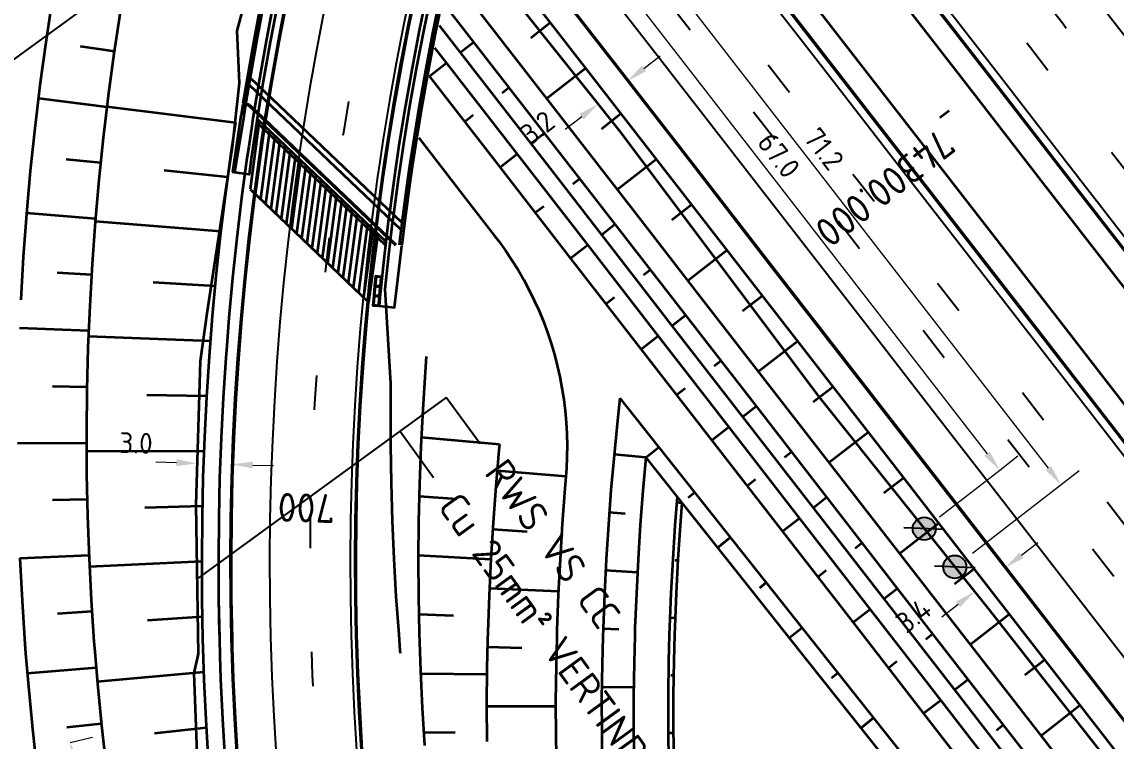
# Model space of a CAD drawing. Header units: metres. Extents: x 134219 to 139178, y 438661 to 444352.
# Drawn here: x 135219.3 to 135314.2, y 443251 to 443313.5 of the extents above; entities that cross this region are included whole.
import ezdxf
from ezdxf.enums import TextEntityAlignment as Align

# ---------------------------------------------------------------- set-up
doc = ezdxf.new("R2010")
doc.units = ezdxf.units.M
doc.linetypes.add('13strp', pattern=[4, 1, -3])
doc.linetypes.add('39strp', pattern=[12, 3, -9])
doc.layers.get('DEFPOINTS').update_dxf_attribs({"color": 193})
for name, color, linetype, lineweight in [('N-WE-KL-ET_HULPSTUK_MOF-S', 10, 'Continuous', 25), ('N-WE-KL-ET_LS_OV_KABEL-G', 10, 'KL-LS-OV-N', 35), ('N-WE-KL-ET_LS_OV_KABEL-M', 7, 'Continuous', 18), ('N-WE-KL-ET_LS_OV_KABEL-T25', 7, 'Continuous', 25), ('N-WE-KL-MONITORING-T18', 1, 'Continuous', 25), ('Utd-geleiderail-nw', 8, 'glm a2ee v014$0$f2m40080', 35), ('Utd-ondergr-nw', 8, '13strp', 35), ('X-XX-AL-AANPIJLING-S', 7, 'Continuous', 25)]:
    doc.layers.add(name, color=color, linetype=linetype, lineweight=lineweight)
doc.layers.add('N-WE-KL-MONITORING-T25', color=2, linetype='Continuous')
doc.layers.add('Utd-weg-nw', color=8, linetype='Continuous')
doc.styles.add('alm a2ee v011$0$Iso-rtw', font='NLCS-ISO.ttf')
doc.styles.add('alm a2ee v011$0$rtw_iso', font='NLCS-ISO.ttf')
doc.styles.add('ISO18', font='NLCS-ISO.ttf')
doc.styles.add('ISO25', font='NLCS-ISO.ttf')
doc.styles.add('NLCS-ISO', font='NLCS-ISO.ttf')
doc.styles.add('NLCS_18', font='NLCS-ISO.ttf', dxfattribs={"height": 1.8})
doc.linetypes.add('glm a2ee v014$0$f2m40080', pattern='A,2,-1,[160,RTW.shx,S=0.5,R=0,X=0,Y=0],-1', length=4)
doc.linetypes.add('KL-LS-OV-N', pattern='A,4,-1,[103,NLCS.SHX,S=0.75,R=0,X=0,Y=0],-1,4,-1.5,["0V",Standard,S=1,R=0,X=0,Y=-0.5],-3', length=14.5)
doc.dimstyles.new('NLCS_t18_pijl_Dimension_l3_h1', dxfattribs={"dimtxt": 1.8, "dimasz": 1.8, "dimexe": 2, "dimexo": 2, "dimgap": 0.7, "dimtad": 1, "dimdec": 1, "dimzin": 0, "dimdsep": 46, "dimtxsty": 'NLCS_18', "dimcen": 2.5, "dimdle": 2, "dimclrd": 256, "dimclre": 256, "dimclrt": 256, "dimadec": 1, "dimazin": 0, "dimtfac": 1, "dimtdec": 1, "dimtofl": 0, "dimtmove": 1, "dimatfit": 0, "dimfxl": 0, "dimtolj": 1, "dimtzin": 0, "dimlwd": 18, "dimlwe": 18, "dimarcsym": 0})

# ---------------------------------------------------------------- blocks, each defined once
blk = doc.blocks.new('SKL-ET_HULP_MOF_VERBINDING_HDPE-SO')
at = {"ltscale": 10}
h = blk.add_hatch(color=256, dxfattribs=at)
edge = h.paths.add_edge_path()
edge.add_arc((0, 0), 1, 0, 360)
blk.add_line((-1.25, -1.25), (1.25, 1.25))
blk.add_circle((0, 0), 1)
at = {"layer": 'N-WE-KL-MONITORING-T18', "style": 'ISO18', "flags": 1}
for tag, p in [('OMSCHRIJVING_LEGENDA', (0, -8.431)), ('LOCATIE', (0, -12.215)), ('VAN', (0, -16)), ('NAAR', (0, -19.784)), ('OVERIGE_OPMERKING(EN)_1', (0, -23.569)), ('OVERIGE_OPMERKING(EN)_2', (0, -27.353))]:
    blk.add_attdef(tag, p, '', height=1.8, dxfattribs=at)
at = {"layer": 'N-WE-KL-MONITORING-T25', "style": 'ISO25'}
blk.add_attdef('SOORT_KOPPELING', (0, 2.715), '', height=2.25, dxfattribs=at)
blk = doc.blocks.new('*D195')
at = {"layer": 'DEFPOINTS', "color": 0, "transparency": 16777216}
for p in [(135234.471, 443275.155), (135237.494, 443275.063), (135237.494, 443275.063)]:
    blk.add_point(p, dxfattribs=at)
at = {"layer": 'N-WE-KL-ET_LS_OV_KABEL-M', "lineweight": 18, "transparency": 16777216}
for p, q in [((135237.494, 443275.063), (135237.554, 443277.063)), ((135234.471, 443275.155), (135234.411, 443273.156))]:
    blk.add_line(p, q, dxfattribs=at)
at = {"layer": 'N-WE-KL-ET_LS_OV_KABEL-M', "linetype": 'Continuous', "lineweight": 18, "transparency": 16777216}
for p, q in [((135232.672, 443275.209), (135230.873, 443275.263)), ((135239.293, 443275.009), (135241.092, 443274.955))]:
    blk.add_line(p, q, dxfattribs=at)
at = {"layer": 'N-WE-KL-ET_LS_OV_KABEL-M', "transparency": 16777216}
for points in [[(135232.681, 443275.509), (135232.663, 443274.909), (135234.471, 443275.155)], [(135239.302, 443275.309), (135239.284, 443274.709), (135237.494, 443275.063)]]:
    blk.add_solid(points, dxfattribs=at)
at = {"layer": 'N-WE-KL-ET_LS_OV_KABEL-M', "transparency": 16777216, "insert": (135229.161, 443276.916), "char_height": 1.8, "attachment_point": 5, "rotation": 358.2712, "style": 'NLCS_18'}
blk.add_mtext('\\A1;3.0', dxfattribs=at)
blk = doc.blocks.new('*D572')
at = {"layer": 'DEFPOINTS', "color": 0, "transparency": 16777216}
for p in [(135223.449, 443250.931), (135227.334, 443234.361), (135227.334, 443234.361)]:
    blk.add_point(p, dxfattribs=at)
at = {"layer": 'N-WE-KL-ET_LS_OV_KABEL-M', "lineweight": 18, "transparency": 16777216}
for p, q in [((135223.449, 443250.931), (135225.396, 443251.388)), ((135227.334, 443234.361), (135229.281, 443234.817))]:
    blk.add_line(p, q, dxfattribs=at)
at = {"layer": 'N-WE-KL-ET_LS_OV_KABEL-M', "linetype": 'Continuous', "lineweight": 18, "transparency": 16777216}
blk.add_line((135223.86, 443249.179), (135226.923, 443236.113), dxfattribs=at)
at = {"layer": 'N-WE-KL-ET_LS_OV_KABEL-M', "transparency": 16777216}
for points in [[(135224.152, 443249.247), (135223.568, 443249.11), (135223.449, 443250.931)], [(135227.215, 443236.182), (135226.631, 443236.045), (135227.334, 443234.361)]]:
    blk.add_solid(points, dxfattribs=at)
at = {"layer": 'N-WE-KL-ET_LS_OV_KABEL-M', "transparency": 16777216, "insert": (135226.949, 443243.011), "char_height": 1.8, "attachment_point": 5, "rotation": 283.19558, "style": 'NLCS_18'}
blk.add_mtext('\\A1;17.0', dxfattribs=at)
blk = doc.blocks.new('*D579')
at = {"layer": 'DEFPOINTS', "color": 0, "transparency": 16777216}
for p in [(135263.073, 443327.51), (135304.134, 443274.566), (135304.134, 443274.566)]:
    blk.add_point(p, dxfattribs=at)
at = {"layer": 'N-WE-KL-ET_LS_OV_KABEL-M', "lineweight": 18, "transparency": 16777216}
for p, q in [((135263.073, 443327.51), (135264.654, 443328.736)), ((135304.134, 443274.566), (135305.714, 443275.792))]:
    blk.add_line(p, q, dxfattribs=at)
at = {"layer": 'N-WE-KL-ET_LS_OV_KABEL-M', "linetype": 'Continuous', "lineweight": 18, "transparency": 16777216}
blk.add_line((135264.177, 443326.088), (135303.031, 443275.988), dxfattribs=at)
at = {"layer": 'N-WE-KL-ET_LS_OV_KABEL-M', "transparency": 16777216}
for points in [[(135264.414, 443326.272), (135263.94, 443325.904), (135263.073, 443327.51)], [(135303.268, 443276.172), (135302.794, 443275.805), (135304.134, 443274.566)]]:
    blk.add_solid(points, dxfattribs=at)
at = {"layer": 'N-WE-KL-ET_LS_OV_KABEL-M', "transparency": 16777216, "insert": (135284.959, 443301.902), "char_height": 1.8, "attachment_point": 5, "rotation": 307.79511, "style": 'NLCS_18'}
blk.add_mtext('\\A1;67.0', dxfattribs=at)
blk = doc.blocks.new('*D580')
at = {"layer": 'DEFPOINTS', "color": 0, "transparency": 16777216}
for p in [(135265.787, 443329.614), (135309.45, 443273.314), (135309.45, 443273.314)]:
    blk.add_point(p, dxfattribs=at)
at = {"layer": 'N-WE-KL-ET_LS_OV_KABEL-M', "lineweight": 18, "transparency": 16777216}
for p, q in [((135265.787, 443329.614), (135267.367, 443330.84)), ((135309.45, 443273.314), (135311.03, 443274.54))]:
    blk.add_line(p, q, dxfattribs=at)
at = {"layer": 'N-WE-KL-ET_LS_OV_KABEL-M', "linetype": 'Continuous', "lineweight": 18, "transparency": 16777216}
blk.add_line((135266.89, 443328.192), (135308.346, 443274.737), dxfattribs=at)
at = {"layer": 'N-WE-KL-ET_LS_OV_KABEL-M', "transparency": 16777216}
for points in [[(135267.127, 443328.376), (135266.653, 443328.008), (135265.787, 443329.614)], [(135308.584, 443274.92), (135308.109, 443274.553), (135309.45, 443273.314)]]:
    blk.add_solid(points, dxfattribs=at)
at = {"layer": 'N-WE-KL-ET_LS_OV_KABEL-M', "transparency": 16777216, "insert": (135288.882, 443302.445), "char_height": 1.8, "attachment_point": 5, "rotation": 307.79511, "style": 'NLCS_18'}
blk.add_mtext('\\A1;71.2', dxfattribs=at)
blk = doc.blocks.new('*D581')
at = {"layer": 'DEFPOINTS', "color": 0, "transparency": 16777216}
for p in [(135304.595, 443266.072), (135301.945, 443264.017), (135301.945, 443264.017)]:
    blk.add_point(p, dxfattribs=at)
at = {"layer": 'N-WE-KL-ET_LS_OV_KABEL-M', "lineweight": 18, "transparency": 16777216}
for p, q in [((135304.595, 443266.072), (135303.369, 443267.653)), ((135301.945, 443264.017), (135300.72, 443265.598))]:
    blk.add_line(p, q, dxfattribs=at)
at = {"layer": 'N-WE-KL-ET_LS_OV_KABEL-M', "linetype": 'Continuous', "lineweight": 18, "transparency": 16777216}
for p, q in [((135306.017, 443267.175), (135307.44, 443268.278)), ((135300.523, 443262.914), (135299.101, 443261.811))]:
    blk.add_line(p, q, dxfattribs=at)
at = {"layer": 'N-WE-KL-ET_LS_OV_KABEL-M', "transparency": 16777216}
for points in [[(135305.834, 443267.412), (135306.201, 443266.938), (135304.595, 443266.072)], [(135300.339, 443263.151), (135300.707, 443262.677), (135301.945, 443264.017)]]:
    blk.add_solid(points, dxfattribs=at)
at = {"layer": 'N-WE-KL-ET_LS_OV_KABEL-M', "transparency": 16777216, "insert": (135296.658, 443261.942), "char_height": 1.8, "attachment_point": 5, "rotation": 37.79511, "style": 'NLCS_18'}
blk.add_mtext('\\A1;3.4', dxfattribs=at)
blk = doc.blocks.new('*D586')
at = {"layer": 'DEFPOINTS', "color": 0, "transparency": 16777216}
for p in [(135271.821, 443308.331), (135271.821, 443308.331), (135269.264, 443306.348)]:
    blk.add_point(p, dxfattribs=at)
at = {"layer": 'N-WE-KL-ET_LS_OV_KABEL-M', "linetype": 'Continuous', "lineweight": 18, "transparency": 16777216}
for p, q in [((135273.244, 443309.435), (135274.666, 443310.538)), ((135267.842, 443305.245), (135266.419, 443304.142))]:
    blk.add_line(p, q, dxfattribs=at)
at = {"layer": 'N-WE-KL-ET_LS_OV_KABEL-M', "lineweight": 18, "transparency": 16777216}
for p, q in [((135271.821, 443308.331), (135273.047, 443306.751)), ((135269.264, 443306.348), (135270.49, 443304.768))]:
    blk.add_line(p, q, dxfattribs=at)
at = {"layer": 'N-WE-KL-ET_LS_OV_KABEL-M', "transparency": 16777216}
for points in [[(135273.06, 443309.672), (135273.427, 443309.197), (135271.821, 443308.331)], [(135267.658, 443305.482), (135268.026, 443305.008), (135269.264, 443306.348)]]:
    blk.add_solid(points, dxfattribs=at)
at = {"layer": 'N-WE-KL-ET_LS_OV_KABEL-M', "transparency": 16777216, "insert": (135264.005, 443304.295), "char_height": 1.8, "attachment_point": 5, "rotation": 37.79511, "style": 'NLCS_18'}
blk.add_mtext('\\A1;3.2', dxfattribs=at)

msp = doc.modelspace()

# ---------------------------------------------------------------- linework, layer by layer
at = {"layer": 'N-WE-KL-ET_LS_OV_KABEL-G', "elevation": 1.881, "flags": 128}
msp.add_lwpolyline([(135246.936, 443335.63), (135257.739, 443320.802), (135260.071, 443317.87), (135271.192, 443303.932), (135288.327, 443281.056), (135303.201, 443262.446), (135318.287, 443243.235), (135331.507, 443224.802), (135392.989, 443147), (135450.277, 443074.795), (135453.863, 443060.099)], dxfattribs=at)
at = {"layer": 'N-WE-KL-ET_LS_OV_KABEL-G', "flags": 128}
msp.add_lwpolyline([(135243.409, 443333.171), (135237.91, 443312.697), (135238.099, 443308.158), (135237.5, 443302.587), (135235.322, 443288.355), (135234.738, 443284.025), (135234.363, 443271.554), (135234.551, 443258.583), (135234.553, 443258.608), (135234.172, 443256.929), (135234.544, 443246.911), (135233.743, 443243.787), (135232.271, 443240.721), (135229.682, 443237.624), (135219.677, 443232.588), (135216.759, 443231.881), (135216.749, 443231.871), (135214.989, 443232.253)], dxfattribs=at)
at = {"layer": 'N-WE-KL-ET_LS_OV_KABEL-M'}
for points, elevation in [([(135298.901, 443270.508), (135304.134, 443274.566)], 1.983), ([(135301.766, 443267.356), (135309.45, 443273.314)], 1.356)]:
    msp.add_lwpolyline(points, dxfattribs=dict(at, elevation=elevation))
at = {"layer": 'Utd-geleiderail-nw', "linetype": 'Continuous', "flags": 128}
for points in [[(135217.213, 443406.271), (135222.705, 443399.191), (135223.341, 443398.37), (135229.47, 443390.468), (135235.598, 443382.566), (135241.726, 443374.664), (135247.855, 443366.762), (135252.003, 443361.413), (135253.983, 443358.86), (135260.112, 443350.958), (135266.24, 443343.055), (135272.368, 443335.153), (135278.497, 443327.251), (135284.625, 443319.349), (135290.754, 443311.447), (135296.882, 443303.545), (135303.01, 443295.643), (135309.139, 443287.741), (135315.267, 443279.839), (135321.396, 443271.937), (135327.524, 443264.035), (135333.652, 443256.133), (135339.781, 443248.231)], [(135240.497, 443386.365), (135246.626, 443378.463), (135252.754, 443370.561), (135256.902, 443365.213), (135258.883, 443362.659), (135265.011, 443354.757), (135271.139, 443346.855), (135277.268, 443338.953), (135283.396, 443331.051), (135289.525, 443323.149), (135295.653, 443315.247), (135301.781, 443307.345), (135307.91, 443299.443), (135314.038, 443291.541), (135320.167, 443283.638), (135326.295, 443275.736), (135332.423, 443267.834), (135338.552, 443259.932), (135344.68, 443252.03), (135350.808, 443244.128)], [(135254.795, 443316.049), (135254.128, 443312.814), (135253.506, 443309.571), (135252.93, 443306.319), (135252.398, 443303.057), (135252.048, 443300.738), (135251.912, 443299.796), (135251.47, 443296.514), (135251.375, 443295.758), (135251.195, 443294.245), (135251.076, 443293.241), (135250.76, 443290.269), (135251.263, 443282.074), (135251.238, 443280.009), (135251.244, 443276.722), (135251.296, 443273.436), (135251.393, 443270.151), (135251.536, 443266.867), (135251.724, 443263.586), (135251.959, 443260.301), (135252.073, 443258.902), (135252.093, 443258.671)], [(135241.133, 443315.399), (135240.476, 443311.975), (135239.867, 443308.542), (135239.307, 443305.105), (135239.203, 443304.415), (135238.939, 443302.664), (135238.791, 443301.64), (135238.328, 443298.196), (135237.91, 443294.734), (135237.541, 443291.267), (135237.22, 443287.795), (135237.031, 443285.389), (135236.947, 443284.319), (135236.723, 443280.839), (135236.547, 443277.357), (135236.419, 443273.873), (135236.34, 443270.387), (135236.309, 443266.9), (135236.327, 443263.413), (135236.385, 443260.334)], [(135236.327, 443263.413), (135236.393, 443259.929), (135236.436, 443258.43), (135236.507, 443256.441), (135236.67, 443252.959), (135236.881, 443249.479)]]:
    msp.add_lwpolyline(points, dxfattribs=at)
at = {"layer": 'Utd-ondergr-nw', "linetype": 'Continuous'}
for p, q in [((135239.052, 443308.632), (135252.232, 443296.067)), ((135238.954, 443308.039), (135252.158, 443295.451)), ((135238.964, 443306.229), (135238.431, 443306.315)), ((135238.973, 443306.288), (135238.44, 443306.375)), ((135238.964, 443306.229), (135251.693, 443294.094)), ((135238.973, 443306.288), (135251.701, 443294.156)), ((135239.861, 443304.89), (135239.064, 443298.943)), ((135239.625, 443304.769), (135250.813, 443294.104)), ((135239.672, 443305.07), (135250.85, 443294.414)), ((135240.308, 443304.463), (135239.512, 443298.516)), ((135240.756, 443304.037), (135239.959, 443298.09)), ((135241.203, 443303.61), (135240.406, 443297.664)), ((135241.65, 443303.184), (135240.854, 443297.237)), ((135242.098, 443302.758), (135241.301, 443296.811)), ((135242.545, 443302.331), (135241.748, 443296.384)), ((135242.992, 443301.905), (135242.196, 443295.958)), ((135243.44, 443301.478), (135242.643, 443295.531)), ((135243.887, 443301.052), (135243.09, 443295.105)), ((135244.334, 443300.625), (135243.538, 443294.678)), ((135244.782, 443300.199), (135243.985, 443294.252)), ((135239.064, 443298.943), (135249.353, 443289.135)), ((135245.229, 443299.772), (135244.432, 443293.826)), ((135245.676, 443299.346), (135244.88, 443293.399)), ((135246.124, 443298.92), (135245.327, 443292.973)), ((135246.571, 443298.493), (135245.774, 443292.546)), ((135247.018, 443298.067), (135246.222, 443292.12)), ((135247.466, 443297.64), (135246.669, 443291.693)), ((135247.913, 443297.214), (135247.116, 443291.267)), ((135248.36, 443296.787), (135247.564, 443290.84)), ((135248.808, 443296.361), (135248.011, 443290.414)), ((135249.255, 443295.934), (135248.458, 443289.988)), ((135249.702, 443295.508), (135248.906, 443289.561)), ((135250.15, 443295.082), (135249.353, 443289.135))]:
    msp.add_line(p, q, dxfattribs=at)
at = {"layer": 'Utd-ondergr-nw', "color": 7, "linetype": 'Continuous'}
msp.add_line((135299.727, 443305.751), (135298.937, 443305.139), dxfattribs=at)
at = {"layer": 'Utd-ondergr-nw', "linetype": 'Continuous', "flags": 128}
for points in [[(135267.789, 443354.406), (135272.704, 443348.068), (135278.832, 443340.166), (135284.961, 443332.264), (135291.089, 443324.362), (135297.218, 443316.46), (135303.346, 443308.558), (135309.474, 443300.656), (135315.603, 443292.754), (135321.731, 443284.852), (135327.86, 443276.95), (135333.988, 443269.048), (135340.116, 443261.146), (135346.245, 443253.244), (135352.373, 443245.342)], [(135267.819, 443354.482), (135272.759, 443348.111), (135278.888, 443340.209), (135285.016, 443332.307), (135291.144, 443324.405), (135297.273, 443316.503), (135303.401, 443308.601), (135309.53, 443300.699), (135315.658, 443292.797), (135321.786, 443284.895), (135327.915, 443276.993), (135334.043, 443269.091), (135340.172, 443261.189), (135346.3, 443253.286), (135352.428, 443245.384)], [(135263.597, 443343.118), (135264.62, 443341.799), (135270.749, 443333.897), (135276.877, 443325.995), (135283.005, 443318.093), (135289.134, 443310.191), (135295.262, 443302.289), (135301.391, 443294.387), (135307.519, 443286.485), (135313.647, 443278.583), (135319.776, 443270.68), (135325.904, 443262.778), (135332.032, 443254.876), (135338.161, 443246.974)], [(135263.624, 443343.198), (135264.675, 443341.842), (135270.804, 443333.94), (135276.932, 443326.038), (135283.061, 443318.136), (135289.189, 443310.234), (135295.317, 443302.332), (135301.446, 443294.43), (135307.574, 443286.528), (135313.703, 443278.625), (135319.831, 443270.723), (135325.959, 443262.821), (135332.088, 443254.919), (135338.216, 443247.017)], [(135257.518, 443328.837), (135256.671, 443325.629), (135255.871, 443322.419), (135255.326, 443320.096), (135255.115, 443319.199), (135254.405, 443315.968), (135253.739, 443312.728), (135253.119, 443309.479), (135252.543, 443306.221), (135252.013, 443302.954), (135251.736, 443301.126), (135251.529, 443299.688), (135251.15, 443296.861), (135251.089, 443296.406), (135250.695, 443293.121), (135250.347, 443289.832), (135250.254, 443288.812), (135251.587, 443288.671), (135252.229, 443294.029)], [(135258.358, 443325.691), (135259.038, 443324.815), (135265.166, 443316.913), (135271.294, 443309.011), (135277.423, 443301.109), (135283.551, 443293.206), (135289.68, 443285.304), (135295.808, 443277.402), (135301.936, 443269.5), (135308.065, 443261.598), (135314.193, 443253.696), (135320.322, 443245.794)], [(135258.38, 443325.776), (135259.093, 443324.858), (135265.221, 443316.956), (135271.35, 443309.054), (135277.478, 443301.151), (135283.607, 443293.249), (135289.735, 443285.347), (135295.863, 443277.445), (135301.992, 443269.543), (135308.12, 443261.641), (135314.249, 443253.739), (135320.377, 443245.837)], [(135257.679, 443323.009), (135263.443, 443315.577), (135269.572, 443307.675), (135275.7, 443299.773), (135281.829, 443291.87), (135287.957, 443283.968), (135294.085, 443276.066), (135300.214, 443268.164), (135306.342, 443260.262), (135312.471, 443252.36), (135318.599, 443244.458)], [(135256.415, 443317.623), (135260.046, 443312.941), (135266.174, 443305.039), (135272.302, 443297.137), (135278.431, 443289.235), (135284.559, 443281.333), (135290.687, 443273.431), (135296.816, 443265.529), (135302.944, 443257.627), (135309.073, 443249.725)], [(135222.11, 443316.736), (135221.893, 443315.404), (135221.329, 443311.697), (135220.823, 443307.982), (135220.544, 443305.721), (135220.375, 443304.262), (135219.984, 443300.536), (135219.652, 443296.807), (135219.377, 443293.073), (135219.16, 443289.338)], [(135228.184, 443316.688), (135227.794, 443314.315), (135227.244, 443310.69), (135226.752, 443307.058), (135226.48, 443304.846), (135226.315, 443303.42), (135225.936, 443299.777), (135225.613, 443296.13), (135225.348, 443292.48), (135225.139, 443288.827), (135224.986, 443285.174), (135224.891, 443281.52), (135224.853, 443277.867), (135224.871, 443274.215), (135224.947, 443270.567), (135225.079, 443266.921), (135225.267, 443263.281), (135225.512, 443259.646), (135225.575, 443258.825), (135225.811, 443256.017), (135226.16, 443252.395), (135226.556, 443248.781)], [(135253.426, 443316.341), (135252.755, 443313.087), (135252.129, 443309.825), (135251.549, 443306.553), (135251.015, 443303.275), (135250.712, 443301.277), (135250.526, 443299.988), (135250.082, 443296.696), (135249.685, 443293.398), (135249.373, 443290.493)], [(135253.494, 443316.327), (135252.824, 443313.074), (135252.198, 443309.812), (135251.618, 443306.542), (135251.084, 443303.264), (135250.781, 443301.267), (135250.595, 443299.979), (135250.152, 443296.687), (135249.754, 443293.39), (135249.436, 443290.416)], [(135241.458, 443315.162), (135240.805, 443311.742), (135240.199, 443308.314), (135239.644, 443304.894), (135239.35, 443302.956), (135239.128, 443301.412), (135238.97, 443300.233), (135237.529, 443300.441)], [(135240.06, 443315.439), (135239.403, 443312), (135238.794, 443308.552), (135238.44, 443306.375)], [(135240.295, 443315.393), (135239.639, 443311.957), (135239.031, 443308.512), (135238.677, 443306.337)], [(135242.143, 443315.198), (135241.489, 443311.788), (135240.883, 443308.369), (135240.324, 443304.942), (135240.007, 443302.854), (135239.903, 443302.138)], [(135242.212, 443315.185), (135241.558, 443311.775), (135240.952, 443308.357), (135240.393, 443304.931), (135240.077, 443302.844), (135239.963, 443302.064)], [(135255.554, 443315.724), (135254.892, 443312.5), (135254.274, 443309.266), (135253.702, 443306.025), (135253.173, 443302.772), (135252.898, 443300.954), (135252.693, 443299.526), (135252.255, 443296.258), (135252.032, 443294.398), (135252.025, 443294.339), (135251.998, 443294.12)], [(135255.789, 443315.674), (135255.127, 443312.453), (135254.51, 443309.223), (135253.938, 443305.985), (135253.411, 443302.734), (135253.136, 443300.919), (135252.93, 443299.493), (135252.493, 443296.228), (135252.237, 443294.091)], [(135255.862, 443315.072), (135258.465, 443311.716), (135264.593, 443303.814), (135270.722, 443295.912), (135276.85, 443288.01), (135282.979, 443280.108), (135289.107, 443272.205), (135295.235, 443264.303), (135301.364, 443256.401), (135307.492, 443248.499)], [(135255.468, 443313.162), (135257.294, 443310.807), (135263.422, 443302.905), (135269.55, 443295.003), (135275.679, 443287.101), (135281.807, 443279.199), (135287.936, 443271.297), (135294.064, 443263.395), (135300.192, 443255.493), (135306.321, 443247.591)], [(135263.422, 443312.096), (135265.121, 443313.413)], [(135224.313, 443311.366), (135227.282, 443310.937)], [(135257.294, 443310.807), (135258.465, 443311.716)], [(135255.081, 443311.212), (135256.108, 443309.888), (135262.237, 443301.986), (135268.365, 443294.084), (135274.493, 443286.182), (135280.622, 443278.28), (135286.75, 443270.378), (135292.879, 443262.476), (135299.007, 443254.573), (135305.135, 443246.671)], [(135256.108, 443309.888), (135254.627, 443308.739)], [(135264.788, 443306.827), (135268.185, 443309.462)], [(135254.618, 443308.75), (135254.627, 443308.739), (135260.755, 443300.837), (135266.883, 443292.935), (135273.012, 443285.033), (135279.14, 443277.131), (135285.269, 443269.229), (135291.397, 443261.327), (135297.525, 443253.424), (135303.654, 443245.522)], [(135260.944, 443307.31), (135261.529, 443307.765)], [(135220.682, 443306.84), (135226.634, 443306.104)], [(135226.637, 443306.125), (135237.785, 443304.754)], [(135238.431, 443306.315), (135238.278, 443305.376), (135238.267, 443305.307), (135238.236, 443305.114), (135237.529, 443300.441)], [(135238.668, 443306.277), (135238.515, 443305.337), (135238.504, 443305.271), (135237.716, 443300.414)], [(135237.785, 443304.754), (135237.554, 443303.215), (135237.357, 443301.855), (135236.889, 443298.379), (135236.47, 443294.898), (135236.098, 443291.41), (135235.775, 443287.918), (135235.501, 443284.422), (135235.275, 443280.923), (135235.098, 443277.42), (135234.97, 443273.916), (135234.89, 443270.41), (135234.859, 443266.903), (135234.877, 443263.396), (135234.943, 443259.89), (135234.965, 443259.097), (135235.058, 443256.385), (135235.222, 443252.882), (135235.434, 443249.381)], [(135258.432, 443305.362), (135257.691, 443304.788)], [(135269.551, 443304.194), (135271.25, 443305.511)], [(135263.422, 443302.905), (135264.593, 443303.814)], [(135253.703, 443303.403), (135257.594, 443298.386), (135260.285, 443294.916), (135260.654, 443294.431), (135261.237, 443293.618), (135261.792, 443292.787), (135262.32, 443291.938), (135262.819, 443291.071), (135263.289, 443290.189), (135263.73, 443289.291), (135264.14, 443288.379), (135264.52, 443287.454), (135264.868, 443286.517), (135265.185, 443285.568), (135265.47, 443284.61), (135265.724, 443283.643), (135265.945, 443282.667), (135266.133, 443281.685), (135266.288, 443280.697), (135266.41, 443279.705), (135266.5, 443278.709), (135266.556, 443277.711), (135266.578, 443276.711), (135266.568, 443275.711), (135266.524, 443274.712), (135266.473, 443274.008)], [(135239.903, 443302.138), (135239.813, 443301.507), (135239.349, 443298.065), (135238.934, 443294.618), (135238.566, 443291.165), (135238.246, 443287.707), (135237.975, 443284.245), (135237.751, 443280.78), (135237.576, 443277.312), (135237.449, 443273.842), (135237.37, 443270.37), (135237.339, 443266.898), (135237.357, 443263.426), (135237.422, 443259.954), (135237.444, 443259.169), (135237.536, 443256.483), (135237.698, 443253.015), (135237.909, 443249.548)], [(135239.963, 443302.064), (135239.882, 443301.497), (135239.419, 443298.057), (135239.003, 443294.61), (135238.636, 443291.158), (135238.316, 443287.701), (135238.045, 443284.24), (135237.821, 443280.776), (135237.646, 443277.309), (135237.519, 443273.84), (135237.44, 443270.369), (135237.409, 443266.898), (135237.427, 443263.426), (135237.492, 443259.956), (135237.514, 443259.171), (135237.606, 443256.486), (135237.768, 443253.018), (135237.979, 443249.553)], [(135262.237, 443301.986), (135260.755, 443300.837)], [(135223.107, 443301.565), (135226.09, 443301.259)], [(135270.916, 443298.925), (135274.314, 443301.56)], [(135231.595, 443300.592), (135237.111, 443300.028)], [(135267.072, 443299.408), (135267.658, 443299.863)], [(135264.56, 443297.46), (135263.819, 443296.886)], [(135275.679, 443296.292), (135277.378, 443297.609)], [(135219.659, 443296.893), (135225.638, 443296.404)], [(135225.618, 443296.178), (135236.518, 443295.297)], [(135269.55, 443295.003), (135270.722, 443295.912)], [(135268.365, 443294.084), (135266.883, 443292.935)], [(135277.044, 443291.023), (135280.442, 443293.658)], [(135222.302, 443291.723), (135225.294, 443291.541)], [(135273.2, 443291.506), (135273.786, 443291.961)], [(135230.646, 443290.87), (135236.019, 443290.55)], [(135249.373, 443290.493), (135249.333, 443290.094), (135249.027, 443286.786), (135248.767, 443283.474), (135248.554, 443280.159), (135248.386, 443276.841), (135248.264, 443273.521), (135248.189, 443270.2), (135248.159, 443266.877), (135248.176, 443263.555), (135248.239, 443260.234), (135248.259, 443259.483), (135248.348, 443256.913), (135248.503, 443253.595), (135248.704, 443250.279)], [(135249.436, 443290.416), (135249.403, 443290.087), (135249.097, 443286.78), (135248.837, 443283.469), (135248.623, 443280.155), (135248.456, 443276.838), (135248.334, 443273.519), (135248.259, 443270.198), (135248.229, 443266.877), (135248.246, 443263.556), (135248.309, 443260.235), (135248.329, 443259.485), (135248.418, 443256.916), (135248.573, 443253.598), (135248.774, 443250.283)], [(135270.688, 443289.558), (135269.948, 443288.984)], [(135281.807, 443288.389), (135283.506, 443289.707)], [(135275.679, 443287.101), (135276.85, 443288.01)], [(135219.057, 443286.912), (135225.049, 443286.672)], [(135225.029, 443286.196), (135235.609, 443285.792)], [(135274.493, 443286.182), (135273.012, 443285.033)], [(135283.173, 443283.121), (135286.571, 443285.756)], [(135254.354, 443284.441), (135254.253, 443283.082), (135254.044, 443279.843), (135253.881, 443276.601), (135253.762, 443273.358), (135253.688, 443270.113), (135253.659, 443266.867), (135253.675, 443263.621), (135253.737, 443260.376), (135253.757, 443259.642), (135253.843, 443257.132), (135253.995, 443253.89), (135254.192, 443250.65)], [(135279.329, 443283.604), (135279.914, 443284.059)], [(135221.901, 443281.857), (135224.899, 443281.799)], [(135287.936, 443280.487), (135289.635, 443281.805)], [(135230.085, 443281.11), (135235.282, 443281.022)], [(135276.817, 443281.656), (135276.076, 443281.082)], [(135271.157, 443280.799), (135270.947, 443278.871), (135270.649, 443275.87), (135270.386, 443272.864), (135270.16, 443269.852), (135269.969, 443266.836), (135269.814, 443263.815), (135269.695, 443260.789), (135269.673, 443260.104), (135269.614, 443257.759), (135269.577, 443254.726), (135269.584, 443251.691), (135269.634, 443248.653)], [(135271.157, 443280.799), (135282.366, 443266.678), (135288.583, 443258.845), (135294.8, 443251.013), (135301.017, 443243.18), (135307.235, 443235.348), (135313.452, 443227.515), (135319.669, 443219.683), (135325.886, 443211.851), (135332.103, 443204.018), (135339.862, 443194.244), (135334.962, 443186.592), (135329.569, 443178.171), (135324.177, 443169.749), (135318.784, 443161.328), (135313.391, 443152.907), (135308.276, 443144.92)], [(135281.807, 443279.199), (135282.979, 443280.108)], [(135280.622, 443278.28), (135279.14, 443277.131)], [(135260.702, 443276.777), (135253.921, 443277.408)], [(135289.301, 443275.219), (135292.699, 443277.854)], [(135218.864, 443276.915), (135224.858, 443276.923)], [(135224.861, 443276.198), (135235.055, 443276.243)], [(135260.702, 443276.777), (135260.658, 443276.306), (135260.391, 443273.161), (135260.161, 443270.01), (135259.969, 443266.855), (135259.814, 443263.695), (135259.698, 443260.53), (135259.677, 443259.814), (135259.622, 443257.362), (135259.591, 443254.19), (135259.606, 443251.016)], [(135273.413, 443275.665), (135274.529, 443276.551)], [(135285.457, 443275.702), (135286.043, 443276.156)], [(135273.413, 443275.665), (135270.654, 443275.923)], [(135273.413, 443275.665), (135273.16, 443272.782), (135272.934, 443269.809), (135272.744, 443266.831), (135272.588, 443263.848), (135272.469, 443260.861), (135272.447, 443260.185), (135272.387, 443257.87), (135272.348, 443254.875), (135272.352, 443251.878), (135272.4, 443248.879)], [(135273.413, 443275.665), (135281.25, 443265.792), (135287.467, 443257.959), (135293.684, 443250.127), (135299.901, 443242.294), (135306.119, 443234.462), (135312.336, 443226.629), (135318.553, 443218.797), (135324.77, 443210.965), (135330.987, 443203.132), (135338.44, 443194.331), (135333.762, 443187.36), (135328.369, 443178.939), (135322.977, 443170.517), (135317.584, 443162.097), (135312.191, 443153.675), (135306.605, 443144.953)], [(135266.473, 443274.008), (135260.506, 443274.512)], [(135266.473, 443274.008), (135266.388, 443272.983), (135266.16, 443269.916), (135265.969, 443266.843), (135265.814, 443263.767), (135265.696, 443260.685), (135265.675, 443259.988), (135265.617, 443257.6), (135265.583, 443254.512), (135265.593, 443251.421), (135265.647, 443248.328)], [(135282.945, 443273.754), (135282.204, 443273.18)], [(135294.064, 443272.585), (135295.763, 443273.903)], [(135277.08, 443272.192), (135277.638, 443272.635)], [(135221.919, 443271.982), (135224.916, 443272.048)], [(135229.924, 443271.327), (135234.914, 443271.456)], [(135257.014, 443272.036), (135253.737, 443272.278)], [(135276.123, 443272.252), (135275.934, 443269.761), (135275.744, 443266.825), (135275.588, 443263.884), (135275.468, 443260.938), (135275.445, 443260.272), (135275.384, 443257.989), (135275.344, 443255.036), (135275.345, 443252.081), (135275.39, 443249.123)], [(135276.532, 443271.736), (135276.384, 443269.754), (135276.194, 443266.824), (135276.038, 443263.889), (135275.918, 443260.95), (135275.895, 443260.285), (135275.834, 443258.007), (135275.793, 443255.06), (135275.794, 443252.111), (135275.838, 443249.16)], [(135276.086, 443271.771), (135276.532, 443271.736)], [(135287.936, 443271.297), (135289.107, 443272.205)], [(135271.619, 443270.784), (135270.237, 443270.885)], [(135286.75, 443270.378), (135285.269, 443269.229)], [(135295.43, 443267.317), (135298.827, 443269.952)], [(135263.114, 443269.215), (135260.124, 443269.409)], [(135279.63, 443267.833), (135280.746, 443268.718)], [(135291.586, 443267.8), (135292.171, 443268.254)], [(135219.079, 443266.918), (135225.069, 443267.176)], [(135219.079, 443266.933), (135219.268, 443263.209), (135219.514, 443259.49), (135219.578, 443258.651), (135219.816, 443255.778), (135220.168, 443252.073), (135220.57, 443248.376)], [(135225.116, 443266.203), (135234.86, 443266.661)], [(135259.966, 443266.805), (135253.662, 443267.15)], [(135275.965, 443266.761), (135276.19, 443266.748)], [(135272.684, 443265.692), (135269.918, 443265.84)], [(135289.074, 443265.852), (135288.333, 443265.278)], [(135300.193, 443264.683), (135301.892, 443266.001)], [(135283.297, 443264.359), (135283.855, 443264.802)], [(135265.827, 443264.029), (135259.844, 443264.301)], [(135294.064, 443263.395), (135295.235, 443264.303)], [(135222.343, 443262.117), (135225.333, 443262.308)], [(135230.156, 443261.537), (135234.906, 443261.862)], [(135256.725, 443261.918), (135253.706, 443262.025)], [(135292.879, 443262.476), (135291.397, 443261.327)], [(135301.558, 443259.415), (135304.956, 443262.05)], [(135275.502, 443261.771), (135275.951, 443261.753)], [(135271.079, 443260.744), (135269.695, 443260.79)], [(135285.847, 443260), (135286.963, 443260.886)], [(135297.714, 443259.898), (135298.3, 443260.352)], [(135262.657, 443259.108), (135259.663, 443259.183)], [(135306.321, 443256.781), (135308.02, 443258.099)], [(135219.72, 443256.939), (135225.692, 443257.441)], [(135295.202, 443257.95), (135294.461, 443257.375)], [(135225.794, 443256.226), (135235.036, 443257.045)], [(135259.617, 443256.812), (135253.854, 443256.895)], [(135275.592, 443256.759), (135275.817, 443256.755)], [(135289.514, 443256.527), (135290.072, 443256.97)], [(135300.192, 443255.493), (135301.364, 443256.401)], [(135272.359, 443255.699), (135269.589, 443255.726)], [(135299.007, 443254.573), (135297.525, 443253.424)], [(135265.584, 443254.033), (135259.592, 443254.044)], [(135307.686, 443251.513), (135311.084, 443254.148)], [(135223.162, 443252.266), (135226.143, 443252.57)], [(135292.064, 443252.167), (135293.18, 443253.053)], [(135303.842, 443251.996), (135304.428, 443252.45)], [(135230.774, 443251.732), (135235.262, 443252.214)], [(135256.863, 443251.789), (135254.124, 443251.767)], [(135275.35, 443251.751), (135275.8, 443251.756)]]:
    msp.add_lwpolyline(points, dxfattribs=at)
at = {"layer": 'Utd-ondergr-nw', "linetype": 'Continuous'}
for points in [[(135250.42, 443290.504), (135250.503, 443291.35), (135249.956, 443291.404), (135249.873, 443290.558)], [(135250.375, 443290.559), (135250.448, 443291.305), (135250, 443291.349), (135249.927, 443290.603)], [(135250.337, 443289.658), (135250.42, 443290.504), (135249.873, 443290.558), (135249.79, 443289.712)], [(135250.292, 443289.713), (135250.365, 443290.459), (135249.917, 443290.503), (135249.844, 443289.757)], [(135250.254, 443288.812), (135250.337, 443289.658), (135249.79, 443289.712), (135249.707, 443288.866)], [(135250.209, 443288.867), (135250.282, 443289.614), (135249.834, 443289.657), (135249.761, 443288.911)]]:
    msp.add_lwpolyline(points, close=True, dxfattribs=at)
at = {"layer": 'Utd-weg-nw', "linetype": '39strp', "flags": 128}
for points in [[(135295.247, 443415.387), (135294.522, 443414.447), (135292.485, 443411.755), (135290.485, 443409.034), (135288.524, 443406.286), (135286.6, 443403.511), (135284.716, 443400.71), (135282.87, 443397.882), (135281.064, 443395.03), (135279.298, 443392.152), (135277.572, 443389.25), (135275.886, 443386.325), (135274.241, 443383.376), (135272.637, 443380.405), (135271.075, 443377.412), (135269.554, 443374.397), (135268.076, 443371.362), (135266.639, 443368.306), (135265.246, 443365.231), (135263.895, 443362.137), (135262.587, 443359.024), (135261.323, 443355.893), (135260.102, 443352.745), (135258.925, 443349.581), (135257.792, 443346.4), (135256.714, 443343.236), (135256.703, 443343.204), (135255.659, 443339.993), (135254.66, 443336.768), (135253.705, 443333.53), (135252.795, 443330.278), (135251.931, 443327.014), (135251.112, 443323.739), (135250.339, 443320.452), (135249.612, 443317.155), (135248.93, 443313.848), (135248.294, 443310.532), (135247.705, 443307.208), (135247.161, 443303.875), (135246.854, 443301.845), (135246.664, 443300.536), (135246.214, 443297.19), (135245.913, 443294.732)], [(135271.301, 443362.719), (135272.795, 443360.794), (135278.923, 443352.892), (135285.051, 443344.989), (135291.18, 443337.087), (135297.308, 443329.185), (135303.436, 443321.283), (135309.565, 443313.381), (135315.693, 443305.479), (135321.822, 443297.577), (135327.95, 443289.675), (135334.078, 443281.773), (135340.207, 443273.871), (135346.335, 443265.969), (135352.464, 443258.067), (135358.592, 443250.165), (135364.72, 443242.262), (135370.849, 443234.36), (135376.977, 443226.458), (135383.106, 443218.556), (135389.234, 443210.654), (135395.362, 443202.752), (135401.491, 443194.85), (135407.619, 443186.948), (135413.748, 443179.046), (135419.876, 443171.144), (135426.004, 443163.242), (135432.133, 443155.34), (135438.261, 443147.438), (135439.693, 443145.591)], [(135269.709, 443359.06), (135270.029, 443358.649), (135276.157, 443350.747), (135282.286, 443342.845), (135288.414, 443334.942), (135294.542, 443327.04), (135300.671, 443319.138), (135306.799, 443311.236), (135312.928, 443303.334), (135319.056, 443295.432), (135325.184, 443287.53), (135331.313, 443279.628), (135337.441, 443271.726), (135343.57, 443263.824), (135349.698, 443255.922), (135355.826, 443248.02), (135361.955, 443240.118), (135368.083, 443232.215), (135374.211, 443224.313), (135380.34, 443216.411), (135386.468, 443208.509), (135392.597, 443200.607), (135398.725, 443192.705), (135404.853, 443184.803), (135410.982, 443176.901), (135417.11, 443168.999), (135423.239, 443161.097), (135429.367, 443153.195), (135435.495, 443145.293), (135437.756, 443142.378)], [(135261.97, 443338.199), (135267.351, 443331.262), (135273.479, 443323.36), (135279.607, 443315.458), (135285.736, 443307.556), (135291.864, 443299.654), (135297.993, 443291.751), (135304.121, 443283.849), (135310.249, 443275.947), (135316.378, 443268.045), (135322.506, 443260.143), (135328.635, 443252.241), (135334.763, 443244.339), (135340.891, 443236.437), (135347.02, 443228.535), (135353.148, 443220.633), (135359.277, 443212.731), (135365.405, 443204.829), (135371.533, 443196.927), (135377.662, 443189.025), (135383.79, 443181.122), (135389.919, 443173.22), (135396.047, 443165.318), (135402.175, 443157.416), (135408.304, 443149.514), (135414.432, 443141.612), (135420.561, 443133.71), (135426.689, 443125.808), (135427.297, 443125.024)], [(135260.709, 443334.115), (135264.585, 443329.117), (135270.713, 443321.215), (135276.842, 443313.313), (135282.97, 443305.411), (135289.099, 443297.509), (135295.227, 443289.607), (135301.355, 443281.704), (135307.484, 443273.802), (135313.612, 443265.9), (135319.74, 443257.998), (135325.869, 443250.096), (135331.997, 443242.194), (135338.126, 443234.292), (135344.254, 443226.39), (135350.382, 443218.488), (135356.511, 443210.586), (135362.639, 443202.684), (135368.768, 443194.782), (135374.896, 443186.88), (135381.024, 443178.978), (135387.153, 443171.075), (135393.281, 443163.173), (135399.41, 443155.271), (135405.538, 443147.369), (135411.666, 443139.467), (135417.795, 443131.565), (135423.923, 443123.663), (135425.36, 443121.81)], [(135245.913, 443294.732), (135245.81, 443293.838), (135245.452, 443290.48), (135245.141, 443287.118), (135244.877, 443283.752), (135244.66, 443280.383), (135244.489, 443277.011), (135244.366, 443273.637), (135244.289, 443270.261), (135244.259, 443266.885), (135244.276, 443263.509), (135244.34, 443260.133), (135244.361, 443259.37), (135244.451, 443256.758), (135244.608, 443253.386), (135244.813, 443250.015), (135245.064, 443246.648), (135245.362, 443243.285), (135245.707, 443239.926), (135246.098, 443236.573), (135246.536, 443233.225), (135247.02, 443229.884), (135247.551, 443226.549), (135248.128, 443223.222), (135248.751, 443219.904), (135249.42, 443216.595), (135250.135, 443213.295), (135250.895, 443210.005), (135251.702, 443206.727), (135252.554, 443203.46), (135253.451, 443200.205), (135254.393, 443196.962), (135255.38, 443193.733), (135256.412, 443190.519), (135257.488, 443187.318), (135258.609, 443184.134), (135259.774, 443180.965), (135260.983, 443177.812), (135262.235, 443174.677), (135263.531, 443171.559), (135264.87, 443168.459), (135266.252, 443165.379), (135267.677, 443162.318), (135269.144, 443159.277), (135270.653, 443156.256), (135272.204, 443153.257), (135273.797, 443150.28), (135275.43, 443147.325), (135277.105, 443144.393), (135278.82, 443141.485), (135280.575, 443138.601), (135282.37, 443135.741), (135284.205, 443132.907), (135286.079, 443130.098), (135287.991, 443127.316), (135289.943, 443124.56), (135291.932, 443121.832), (135293.959, 443119.132), (135296.023, 443116.46), (135298.124, 443113.817), (135300.262, 443111.204), (135302.436, 443108.62), (135304.645, 443106.067), (135306.89, 443103.545), (135309.169, 443101.054), (135311.483, 443098.596), (135313.831, 443096.169), (135316.212, 443093.776), (135318.627, 443091.415), (135321.074, 443089.089), (135323.552, 443086.796), (135326.063, 443084.539), (135328.154, 443082.705), (135330.266, 443080.896), (135332.009, 443079.422), (135333.764, 443077.965), (135336.378, 443075.838), (135337.52, 443074.924), (135339.012, 443073.743), (135341.663, 443071.675), (135344.329, 443069.633), (135347.007, 443067.612), (135349.694, 443065.61), (135352.388, 443063.624), (135355.085, 443061.649), (135357.784, 443059.683), (135360.289, 443057.863), (135365.891, 443053.827), (135373.996, 443047.977), (135378.606, 443044.638)]]:
    msp.add_lwpolyline(points, dxfattribs=at)
at = {"layer": 'Utd-weg-nw', "linetype": 'Continuous', "flags": 128}
for points in [[(135272.987, 443366.42), (135275.639, 443363), (135281.768, 443355.098), (135287.896, 443347.196), (135294.024, 443339.294), (135300.153, 443331.392), (135306.281, 443323.489), (135312.41, 443315.587), (135318.538, 443307.685), (135324.666, 443299.783), (135330.795, 443291.881), (135336.923, 443283.979), (135343.052, 443276.077), (135349.18, 443268.175), (135355.308, 443260.273), (135361.437, 443252.371), (135367.565, 443244.469)], [(135268.122, 443355.234), (135273.312, 443348.54), (135279.441, 443340.638), (135285.569, 443332.736), (135291.698, 443324.834), (135297.826, 443316.932), (135303.954, 443309.03), (135310.083, 443301.128), (135316.211, 443293.226), (135322.34, 443285.324), (135328.468, 443277.422), (135334.596, 443269.52), (135340.725, 443261.618), (135346.853, 443253.715), (135352.982, 443245.813)], [(135263.326, 443342.325), (135264.067, 443341.37), (135270.195, 443333.468), (135276.324, 443325.566), (135282.452, 443317.664), (135288.581, 443309.762), (135294.709, 443301.86), (135300.837, 443293.958), (135306.966, 443286.056), (135313.094, 443278.154), (135319.223, 443270.251), (135325.351, 443262.349), (135331.479, 443254.447), (135337.608, 443246.545)], [(135259.473, 443329.834), (135261.74, 443326.911), (135267.869, 443319.009), (135273.997, 443311.107), (135280.125, 443303.204), (135286.254, 443295.302), (135292.382, 443287.4), (135298.511, 443279.498), (135304.639, 443271.596), (135310.767, 443263.694), (135316.896, 443255.792), (135323.024, 443247.89)], [(135253.035, 443316.425), (135252.363, 443313.165), (135251.736, 443309.897), (135251.155, 443306.621), (135250.62, 443303.336), (135250.316, 443301.335), (135250.13, 443300.045), (135249.686, 443296.747), (135249.287, 443293.443), (135249.015, 443290.929)], [(135245.497, 443314.531), (135244.852, 443311.167), (135244.254, 443307.795), (135243.703, 443304.415), (135243.391, 443302.355), (135243.199, 443301.027), (135242.854, 443298.5)], [(135242.854, 443298.5), (135242.742, 443297.633), (135242.332, 443294.232), (135241.969, 443290.827), (135241.654, 443287.416), (135241.386, 443284.002), (135241.166, 443280.584), (135240.993, 443277.163), (135240.867, 443273.74), (135240.789, 443270.316), (135240.759, 443266.892), (135240.776, 443263.467), (135240.841, 443260.042), (135240.862, 443259.268), (135240.954, 443256.619), (135241.114, 443253.198), (135241.321, 443249.779)], [(135249.015, 443290.929), (135248.935, 443290.134), (135248.629, 443286.82), (135248.368, 443283.503), (135248.154, 443280.182), (135247.986, 443276.858), (135247.864, 443273.533), (135247.789, 443270.206), (135247.759, 443266.878), (135247.776, 443263.55), (135247.839, 443260.223), (135247.86, 443259.471), (135247.948, 443256.897), (135248.103, 443253.573), (135248.305, 443250.252)]]:
    msp.add_lwpolyline(points, dxfattribs=at)
at = {"layer": 'X-XX-AL-AANPIJLING-S'}
for p, q in [((135256.087, 443280.878), (135234.456, 443265.124)), ((135259.031, 443276.837), (135256.087, 443280.878)), ((135254.989, 443273.893), (135252.046, 443277.935))]:
    msp.add_line(p, q, dxfattribs=at)
msp.add_lwpolyline([(135253.419, 443344.523), (135257.644, 443338.721), (135154.912, 443263.901)], dxfattribs=at)

# ---------------------------------------------------------------- block references
at = {"layer": 'N-WE-KL-ET_HULPSTUK_MOF-S', "rotation": 132.8291793052339}
for p in [(135297.578, 443269.482, 1.983), (135300.23, 443266.164, 1.356)]:
    msp.add_blockref('SKL-ET_HULP_MOF_VERBINDING_HDPE-SO', p, dxfattribs=at)

# ---------------------------------------------------------------- texts
at = {"layer": 'N-WE-KL-ET_LS_OV_KABEL-T25', "style": 'NLCS-ISO'}
for s, p in [('RWS VS CC', (135260.332, 443275.05)), ('Cu 25mm² VERTIND', (135256.29, 443272.106))]:
    msp.add_text(s, height=2.5, rotation=306.066, dxfattribs=at).set_placement(p, align=Align.MIDDLE_LEFT)
at = {"layer": 'Utd-ondergr-nw', "color": 7}
for s, rotation, style, p in [('74300.000', 217.7951, 'alm a2ee v011$0$rtw_iso', (135298.924, 443304.338)), ('700', 178.41491, 'alm a2ee v011$0$Iso-rtw', (135246.434, 443272.463))]:
    msp.add_text(s, height=2.5, rotation=rotation, dxfattribs=dict(at, style=style)).set_placement(p)

# ---------------------------------------------------------------- dimensions: what is measured, and where the dimension line sits
at = {"layer": 'N-WE-KL-ET_LS_OV_KABEL-M'}
for p1, p2, picture, middle in [((135265.787, 443329.614), (135309.45, 443273.314), '*D580', (135288.882, 443302.445)), ((135223.449, 443250.931), (135227.334, 443234.361), '*D572', (135226.949, 443243.011))]:
    dim = msp.add_aligned_dim(p1=p1, p2=p2, distance=0, dimstyle='NLCS_t18_pijl_Dimension_l3_h1', dxfattribs=at)
    dim.commit()
    dim.dimension.update_dxf_attribs({"geometry": picture, "text_midpoint": middle})
for base, p1, p2, angle, picture, middle in [((135304.134, 443274.566), (135263.073, 443327.51), (135304.134, 443274.566), 307.79511, '*D579', (135283.694, 443300.921)), ((135271.821, 443308.331), (135269.264, 443306.348), (135271.821, 443308.331), 37.79511, '*D586', (135264.986, 443303.03)), ((135237.494, 443275.063), (135234.471, 443275.155), (135237.494, 443275.063), 358.2712, '*D195', (135229.113, 443275.316)), ((135301.945, 443264.017), (135304.595, 443266.072), (135301.945, 443264.017), 217.79511, '*D581', (135297.639, 443260.677))]:
    dim = msp.add_linear_dim(base=base, p1=p1, p2=p2, angle=angle, dimstyle='NLCS_t18_pijl_Dimension_l3_h1', dxfattribs=at)
    dim.commit()
    dim.dimension.update_dxf_attribs({"geometry": picture, "text_midpoint": middle, "dimtype": 161})

doc.saveas('drawing.dxf')
